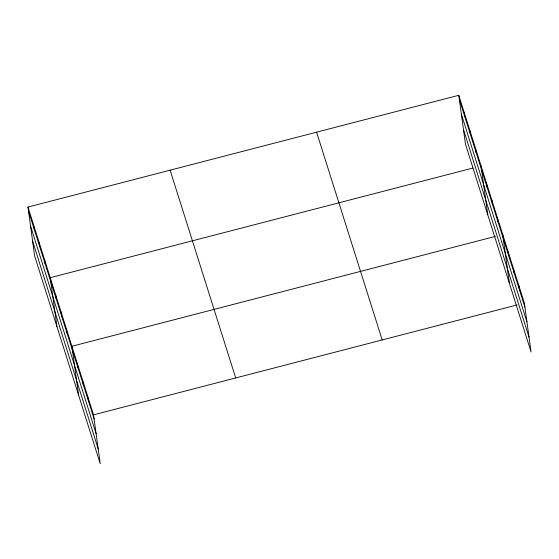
<?xml version="1.0" encoding="UTF-8"?>
<svg xmlns="http://www.w3.org/2000/svg" width="559" height="559" viewBox="0 0 559 559"><rect width="100%" height="100%" fill="white"/><g stroke="black" fill="none" stroke-linecap="round" stroke-linejoin="round"><path stroke-width="0.84" d="M27.95 207.061L93.535 414.841L100.229 463.711L34.644 255.938L27.95 207.061L458.771 95.289L524.356 303.062L531.05 351.939L465.465 144.159L458.771 95.289M472.942 168.035L50.247 277.704L56.941 326.582M495.4 236.394L71.894 346.273L78.588 395.15M93.535 414.841L517.047 304.962M459.33 99.362L524.915 307.143M461.35 114.148L526.941 321.928M463.439 129.374L529.024 337.154M316.597 132.169L382.188 339.949M170.118 170.174L235.709 377.954M28.509 211.141L94.094 418.922M30.535 225.927L96.12 433.7M32.618 241.153L98.209 448.933M518.948 285.922L519.507 290.002M513.532 268.781L514.091 272.862M508.124 251.641L508.683 255.722M502.709 234.501L509.41 283.371M497.3 217.353L497.859 221.434M491.892 200.213L492.451 204.294M486.477 183.072L487.036 187.153M481.068 165.932L487.762 214.803M475.492 148.268L476.051 152.348M469.916 130.61L470.475 134.691M464.34 112.946L464.899 117.027M88.126 397.701L88.685 401.781M82.718 380.56L83.277 384.641M77.303 363.413L77.862 367.494M66.479 329.132L67.038 333.213M61.071 311.992L61.63 316.073M55.662 294.852L56.221 298.932M44.678 260.047L45.23 264.127M39.102 242.382L39.661 246.463M33.526 224.725L34.085 228.806"/></g></svg>
